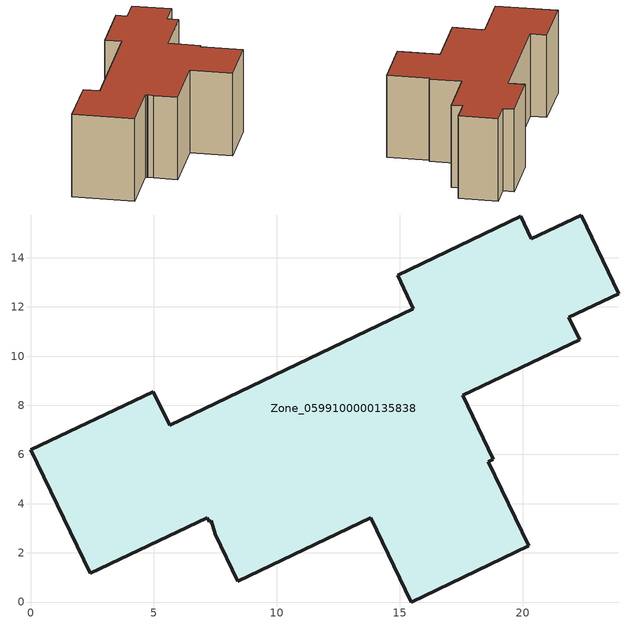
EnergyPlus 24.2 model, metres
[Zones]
Zone_0599100000135838
 floor ground (C_G): 7.5,2.75 7.34,3.31 7.25,3.27 7.17,3.43 2.41,1.16 0,6.19 4.99,8.54 5.64,7.19 15.56,11.93 14.92,13.28 19.93,15.68 20.36,14.78 22.38,15.74 23.91,12.54 21.89,11.58 22.32,10.67 17.56,8.4 18.8,5.8 18.61,5.71 20.25,2.28 15.46,0 13.83,3.43 8.41,0.84 z0
 wall outside (C_F): 20.25,2.28 18.61,5.71 18.8,5.8 17.56,8.4 22.32,10.67 21.89,11.58 23.91,12.54 22.38,15.74 20.36,14.78 19.93,15.68 14.92,13.28 15.56,11.93 5.64,7.19 4.99,8.54 0,6.19 2.41,1.16 7.17,3.43 7.25,3.27 7.34,3.31 7.5,2.75 8.41,0.84 13.83,3.43 15.46,0 20.25,2.28 z0:7.81
 roof outside (C_R): 7.25,3.27 7.34,3.31 7.5,2.75 8.41,0.84 13.83,3.43 15.46,0 20.25,2.28 18.61,5.71 18.8,5.8 17.56,8.4 22.32,10.67 21.89,11.58 23.91,12.54 22.38,15.74 20.36,14.78 19.93,15.68 14.92,13.28 15.56,11.93 5.64,7.19 4.99,8.54 0,6.19 2.41,1.16 7.17,3.43 z7.81
[BUILDING]
Pand.0599100000135838: North Axis=0; Terrain=City; Loads Convergence Tolerance Value=0.04; Temperature Convergence Tolerance Value=0.4; Solar Distribution=FullExterior; Maximum Number of Warmup Days=25; Minimum Number of Warmup Days=1
[Site:Location]
Rotterdam.The.Hague.AP_ZH_NLD Design_Conditions: Latitude=51.96; Longitude=4.45; Time Zone=1; Elevation=-4.5
[SITE:GROUNDTEMPERATURE:BUILDINGSURFACE]
18, 18, 18, 18, 18, 18, 18, 18, 18, 18, 18, 18
[MATERIAL] Thermal Absorptance=0.9; Solar Absorptance=0.7; Visible Absorptance=0.7
Name | Roughness | Thickness | Conductivity | Density | Specific Heat
G.D.1965 | MediumSmooth | 0.15 | 1 | 540 | 1210
F.D.1965 | Rough | 0.3 | 0.857143 | 1920 | 840
R.D.1965 | MediumRough | 0.2 | 0.08 | 1500 | 1000
[CONSTRUCTION]
C_G: G.D.1965
C_F: F.D.1965
C_R: R.D.1965
[ZONE]
Zone_0599100000135838: Type=1; Multiplier=1; Ceiling Height=Autocalculate; Volume=Autocalculate; Floor Area=autocalculate; Part of Total Floor Area=Yes
[ZONEINFILTRATION:DESIGNFLOWRATE]
Infil_Zone_0599100000135838: Zone or ZoneList or Space or SpaceList=Zone_0599100000135838; Schedule=AlwaysOn; Design Flow Rate Calculation Method=Flow/Area; Flow Rate per Floor Area=0.0042; Constant Term Coefficient=1; Temperature Term Coefficient=0; Velocity Term Coefficient=0; Velocity Squared Term Coefficient=0
[HVACTEMPLATE:ZONE:IDEALLOADSAIRSYSTEM]
Zone_0599100000135838: Maximum Heating Supply Air Temperature=50; Minimum Cooling Supply Air Temperature=13; Maximum Heating Supply Air Humidity Ratio=0.0156; Minimum Cooling Supply Air Humidity Ratio=0.0077; Heating Limit=NoLimit; Cooling Limit=NoLimit; Dehumidification Control Type=ConstantSensibleHeatRatio; Cooling Sensible Heat Ratio=0.7; Dehumidification Setpoint=60; Humidification Control Type=None; Humidification Setpoint=30; Outdoor Air Method=None; Outdoor Air Flow Rate per Person=0.00944; Outdoor Air Flow Rate per Zone Floor Area=0; Outdoor Air Flow Rate per Zone=0; Demand Controlled Ventilation Type=None; Outdoor Air Economizer Type=NoEconomizer; Heat Recovery Type=None; Sensible Heat Recovery Effectiveness=0.7; Latent Heat Recovery Effectiveness=0.65
[ZONECONTROL:THERMOSTAT]
ThermostatControl_Zone_0599100000135838: Zone or ZoneList=Zone_0599100000135838; Control Type Schedule=DualSetpointControlType; Control 1=Thermostat_Zone_0599100000135838; Temperature Difference Between Cutout And Setpoint=0
[THERMOSTATSETPOINT:DUALSETPOINT]
Thermostat_Zone_0599100000135838: Heating Setpoint Temperature Schedule=HeatingSetpoint_Zone_0599100000135838; Cooling Setpoint Temperature Schedule=CoolingSetpoint_Zone_0599100000135838
[SCHEDULE:COMPACT]
HeatingSetpoint_Zone_0599100000135838: Through: 12/31, For: AllDays, Until: 24:00, 21
CoolingSetpoint_Zone_0599100000135838: Through: 12/31, For: AllDays, Until: 24:00, 24
DualSetpointControlType: Through: 12/31, For: AllDays, Until: 24:00, 4
AlwaysOn: Through: 12/31, For: AllDays, Until: 24:00, 1
